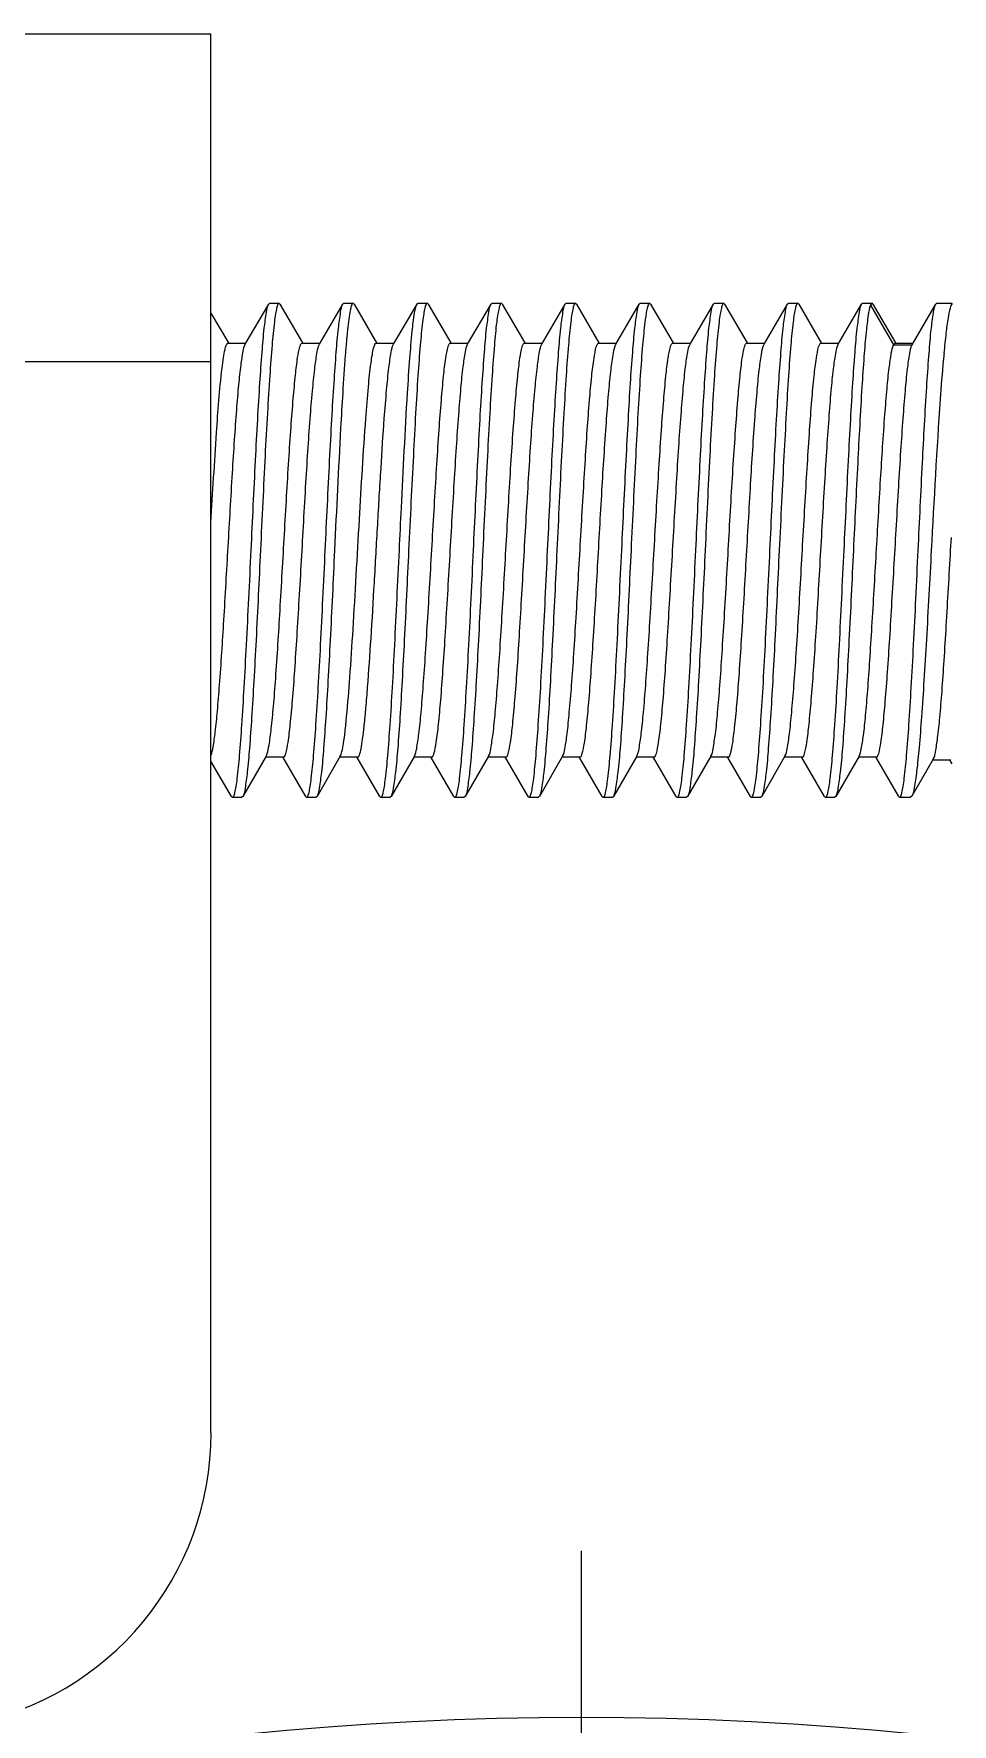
# Model space of a CAD drawing. Extents: x -409572 to -157272, y 600795 to 878326.
# Drawn here: x -398920.6 to -398856.9, y 805541.1 to 805658.3 of the extents above; entities that cross this region are included whole.
import ezdxf

# ---------------------------------------------------------------- set-up
doc = ezdxf.new("R2010")
doc.units = 0
doc.header["$LTSCALE"] = 1000
doc.header["$MEASUREMENT"] = 0
doc.linetypes.add('CENTER', pattern=[2, 1.25, -0.25, 0.25, -0.25])
doc.layers.get('0').update_dxf_attribs({"linetype": 'CONTINUOUS'})

msp = doc.modelspace()

# ---------------------------------------------------------------- linework, layer by layer
at = {"linetype": 'CONTINUOUS'}
for p, q in [((-398922, 805658.31), (-398908.31, 805658.31)), ((-398908.31, 805561.33), (-398908.31, 805658.31)), ((-398905.93, 805636.79), (-398904.31, 805639.57)), ((-398904.31, 805639.57), (-398904.24, 805639.63)), ((-398904.24, 805639.63), (-398903.6, 805639.63)), ((-398903.53, 805639.57), (-398903.6, 805639.63)), ((-398903.53, 805639.57), (-398901.97, 805636.88)), ((-398900.79, 805636.79), (-398899.17, 805639.57)), ((-398899.17, 805639.57), (-398899.1, 805639.63)), ((-398899.1, 805639.63), (-398898.46, 805639.63)), ((-398898.39, 805639.57), (-398896.83, 805636.88)), ((-398895.66, 805636.79), (-398894.03, 805639.57)), ((-398894.03, 805639.57), (-398893.97, 805639.63)), ((-398893.97, 805639.63), (-398893.32, 805639.63)), ((-398893.26, 805639.57), (-398893.32, 805639.63)), ((-398893.26, 805639.57), (-398891.69, 805636.88)), ((-398890.52, 805636.79), (-398888.9, 805639.57)), ((-398888.9, 805639.57), (-398888.83, 805639.63)), ((-398888.83, 805639.63), (-398888.19, 805639.63)), ((-398888.12, 805639.57), (-398888.19, 805639.63)), ((-398888.12, 805639.57), (-398886.56, 805636.88)), ((-398885.38, 805636.79), (-398883.76, 805639.57)), ((-398883.76, 805639.57), (-398883.69, 805639.63)), ((-398883.69, 805639.63), (-398883.05, 805639.63)), ((-398882.98, 805639.57), (-398883.05, 805639.63)), ((-398882.98, 805639.57), (-398881.42, 805636.88)), ((-398880.25, 805636.79), (-398878.63, 805639.57)), ((-398878.63, 805639.57), (-398878.56, 805639.63)), ((-398878.56, 805639.63), (-398877.91, 805639.63)), ((-398877.85, 805639.57), (-398877.91, 805639.63)), ((-398877.85, 805639.57), (-398876.28, 805636.88)), ((-398875.11, 805636.79), (-398873.49, 805639.57)), ((-398873.49, 805639.57), (-398873.42, 805639.63)), ((-398873.42, 805639.63), (-398872.78, 805639.63)), ((-398872.71, 805639.57), (-398872.78, 805639.63)), ((-398872.71, 805639.57), (-398871.15, 805636.88)), ((-398869.97, 805636.79), (-398868.35, 805639.57)), ((-398868.35, 805639.57), (-398868.29, 805639.63)), ((-398868.29, 805639.63), (-398867.64, 805639.63)), ((-398867.57, 805639.57), (-398867.64, 805639.63)), ((-398867.57, 805639.57), (-398866.01, 805636.88)), ((-398864.84, 805636.79), (-398863.22, 805639.57)), ((-398863.22, 805639.57), (-398863.15, 805639.63)), ((-398863.15, 805639.63), (-398862.51, 805639.63)), ((-398862.51, 805639.63), (-398862.61, 805639.49)), ((-398862.61, 805639.49), (-398861.01, 805636.74)), ((-398862.44, 805639.57), (-398860.87, 805636.88)), ((-398859.72, 805636.74), (-398858.12, 805639.49)), ((-398859.7, 805636.79), (-398858.08, 805639.57)), ((-398858.12, 805639.49), (-398858.08, 805639.57)), ((-398858.08, 805639.57), (-398858.01, 805639.63)), ((-398858.01, 805639.63), (-398856.94, 805639.63)), ((-398908.31, 805638.95), (-398907.1, 805636.88)), ((-398907.13, 805636.86), (-398905.89, 805636.86)), ((-398902, 805636.86), (-398900.75, 805636.86)), ((-398896.86, 805636.86), (-398895.62, 805636.86)), ((-398891.72, 805636.86), (-398890.48, 805636.86)), ((-398886.59, 805636.86), (-398885.34, 805636.86)), ((-398881.45, 805636.86), (-398880.21, 805636.86)), ((-398880.29, 805636.68), (-398880.25, 805636.79)), ((-398876.31, 805636.86), (-398875.07, 805636.86)), ((-398871.18, 805636.86), (-398869.93, 805636.86)), ((-398870.01, 805636.71), (-398869.97, 805636.79)), ((-398866.04, 805636.86), (-398864.8, 805636.86)), ((-398861.01, 805636.74), (-398860.9, 805636.86)), ((-398861.01, 805636.74), (-398859.72, 805636.74)), ((-398860.9, 805636.86), (-398859.66, 805636.86)), ((-398859.72, 805636.74), (-398859.7, 805636.79)), ((-398922, 805635.59), (-398908.31, 805635.59)), ((-398857.05, 805622.52), (-398857, 805623.4)), ((-398906.88, 805605.45), (-398908.31, 805607.9)), ((-398904.48, 805608.23), (-398906.1, 805605.45)), ((-398903.28, 805608.16), (-398904.52, 805608.16)), ((-398904.48, 805608.23), (-398904.44, 805608.34)), ((-398901.74, 805605.45), (-398903.31, 805608.14)), ((-398899.35, 805608.23), (-398900.96, 805605.45)), ((-398898.14, 805608.16), (-398899.39, 805608.16)), ((-398896.6, 805605.45), (-398898.17, 805608.14)), ((-398894.21, 805608.23), (-398895.83, 805605.45)), ((-398893.01, 805608.16), (-398894.25, 805608.16)), ((-398891.47, 805605.45), (-398893.04, 805608.14)), ((-398889.07, 805608.23), (-398890.69, 805605.45)), ((-398887.87, 805608.16), (-398889.11, 805608.16)), ((-398886.33, 805605.45), (-398887.9, 805608.14)), ((-398883.94, 805608.23), (-398885.55, 805605.45)), ((-398882.73, 805608.16), (-398883.98, 805608.16)), ((-398881.19, 805605.45), (-398882.76, 805608.14)), ((-398878.8, 805608.23), (-398880.42, 805605.45)), ((-398877.6, 805608.16), (-398878.84, 805608.16)), ((-398876.06, 805605.45), (-398877.63, 805608.14)), ((-398873.66, 805608.23), (-398875.28, 805605.45)), ((-398872.46, 805608.16), (-398873.71, 805608.16)), ((-398870.92, 805605.45), (-398872.49, 805608.14)), ((-398868.53, 805608.23), (-398870.14, 805605.45)), ((-398867.32, 805608.16), (-398868.57, 805608.16)), ((-398865.78, 805605.45), (-398867.35, 805608.14)), ((-398863.39, 805608.23), (-398865.01, 805605.45)), ((-398862.19, 805608.16), (-398863.43, 805608.16)), ((-398860.65, 805605.45), (-398862.22, 805608.14)), ((-398858.25, 805608.02), (-398859.74, 805605.46)), ((-398857.04, 805607.95), (-398858.29, 805607.95)), ((-398856.94, 805607.71), (-398857.07, 805607.93)), ((-398906.88, 805605.45), (-398906.81, 805605.39)), ((-398906.81, 805605.39), (-398906.17, 805605.39)), ((-398906.1, 805605.45), (-398906.17, 805605.39)), ((-398901.74, 805605.45), (-398901.67, 805605.39)), ((-398901.67, 805605.39), (-398901.03, 805605.39)), ((-398900.96, 805605.45), (-398901.03, 805605.39)), ((-398896.6, 805605.45), (-398896.54, 805605.39)), ((-398896.54, 805605.39), (-398895.89, 805605.39)), ((-398895.83, 805605.45), (-398895.89, 805605.39)), ((-398891.47, 805605.45), (-398891.4, 805605.39)), ((-398891.4, 805605.39), (-398890.76, 805605.39)), ((-398890.69, 805605.45), (-398890.76, 805605.39)), ((-398886.33, 805605.45), (-398886.26, 805605.39)), ((-398886.26, 805605.39), (-398885.62, 805605.39)), ((-398885.55, 805605.45), (-398885.62, 805605.39)), ((-398881.19, 805605.45), (-398881.13, 805605.39)), ((-398881.13, 805605.39), (-398880.48, 805605.39)), ((-398876.06, 805605.45), (-398875.99, 805605.39)), ((-398875.99, 805605.39), (-398875.35, 805605.39)), ((-398875.28, 805605.45), (-398875.35, 805605.39)), ((-398870.92, 805605.45), (-398870.85, 805605.39)), ((-398870.85, 805605.39), (-398870.21, 805605.39)), ((-398870.14, 805605.45), (-398870.21, 805605.39)), ((-398865.78, 805605.45), (-398865.72, 805605.39)), ((-398865.72, 805605.39), (-398865.07, 805605.39)), ((-398865.01, 805605.45), (-398865.07, 805605.39)), ((-398860.65, 805605.45), (-398860.58, 805605.39)), ((-398860.58, 805605.39), (-398859.82, 805605.39)), ((-398859.74, 805605.46), (-398859.82, 805605.39))]:
    msp.add_line(p, q, dxfattribs=at)
at = {"color": 0, "linetype": 'CENTER'}
msp.add_line((-398882.62, 805073.65), (-398882.62, 805553.16), dxfattribs=at)
at = {"linetype": 'CONTINUOUS'}
msp.add_circle((-398882.62, 805313.4), 228.23, dxfattribs=at)
for centre, radius, start, end in [((-398765.14, 805627.65), 92.76, 174.723, 175.0353), ((-398928.85, 805561.33), 20.55, 280.562, 0)]:
    msp.add_arc(centre, radius, start, end, dxfattribs=at)
for points, knots in [([(-398905.52, 805622.51), (-398905.43, 805624.59), (-398905.28, 805627.61), (-398905.08, 805631.48), (-398904.93, 805633.98), (-398904.78, 805636.08), (-398904.65, 805637.73), (-398904.49, 805638.83), (-398904.4, 805639.41), (-398904.31, 805639.57)], [0, 0, 0, 0, 0.364034, 0.530328, 0.678356, 0.803044, 0.900143, 0.966415, 1, 1, 1, 1]), ([(-398903.6, 805639.63), (-398903.64, 805639.63), (-398903.71, 805639.49), (-398903.77, 805639.26), (-398903.85, 805638.84), (-398903.96, 805637.99), (-398904.1, 805636.56), (-398904.25, 805634.46), (-398904.41, 805631.9), (-398904.57, 805628.98), (-398904.72, 805625.81), (-398904.83, 805623.62), (-398904.88, 805622.51)], [0, 0, 0, 0, 0.006691, 0.021767, 0.045945, 0.079169, 0.17157, 0.295628, 0.44665, 0.618882, 0.805717, 1, 1, 1, 1]), ([(-398900.39, 805622.51), (-398900.29, 805624.59), (-398900.15, 805627.61), (-398899.94, 805631.48), (-398899.79, 805633.98), (-398899.64, 805636.08), (-398899.51, 805637.73), (-398899.35, 805638.83), (-398899.27, 805639.41), (-398899.17, 805639.57)], [0, 0, 0, 0, 0.364034, 0.530327, 0.678355, 0.803043, 0.900143, 0.966415, 1, 1, 1, 1]), ([(-398898.46, 805639.63), (-398898.51, 805639.63), (-398898.59, 805639.45), (-398898.66, 805639.17), (-398898.75, 805638.64), (-398898.83, 805637.94), (-398898.92, 805637.05), (-398899.04, 805635.52), (-398899.13, 805634.29), (-398899.18, 805633.41)], [0, 0, 0, 0, 0.021805, 0.073036, 0.155592, 0.268964, 0.411896, 0.582786, 1, 1, 1, 1]), ([(-398898.39, 805639.57), (-398898.4, 805639.59), (-398898.42, 805639.62), (-398898.45, 805639.63), (-398898.46, 805639.63)], [0, 0, 0, 0, 0.600474, 1, 1, 1, 1]), ([(-398894.69, 805633.41), (-398894.64, 805634.21), (-398894.54, 805635.64), (-398894.39, 805637.49), (-398894.26, 805638.67), (-398894.13, 805639.3), (-398894.08, 805639.5), (-398894.03, 805639.57)], [0, 0, 0, 0, 0.387696, 0.690539, 0.896873, 0.961452, 1, 1, 1, 1]), ([(-398893.32, 805639.63), (-398893.36, 805639.63), (-398893.44, 805639.49), (-398893.5, 805639.26), (-398893.58, 805638.84), (-398893.69, 805638), (-398893.83, 805636.56), (-398893.98, 805634.46), (-398894.14, 805631.9), (-398894.29, 805628.98), (-398894.45, 805625.81), (-398894.56, 805623.62), (-398894.61, 805622.51)], [0, 0, 0, 0, 0.006669, 0.02172, 0.045878, 0.079088, 0.171477, 0.295537, 0.446568, 0.61882, 0.805683, 1, 1, 1, 1]), ([(-398890.12, 805622.51), (-398890.02, 805624.59), (-398889.87, 805627.61), (-398889.67, 805631.47), (-398889.52, 805633.98), (-398889.37, 805636.08), (-398889.24, 805637.73), (-398889.08, 805638.83), (-398888.99, 805639.41), (-398888.9, 805639.57)], [0, 0, 0, 0, 0.364023, 0.530311, 0.678335, 0.803027, 0.900135, 0.966413, 1, 1, 1, 1]), ([(-398888.19, 805639.63), (-398888.23, 805639.63), (-398888.3, 805639.49), (-398888.36, 805639.26), (-398888.44, 805638.84), (-398888.56, 805638), (-398888.69, 805636.56), (-398888.84, 805634.46), (-398889, 805631.9), (-398889.16, 805628.98), (-398889.31, 805625.81), (-398889.42, 805623.62), (-398889.47, 805622.51)], [0, 0, 0, 0, 0.00667, 0.021722, 0.045882, 0.079092, 0.171482, 0.295542, 0.446572, 0.618823, 0.805684, 1, 1, 1, 1]), ([(-398884.98, 805622.51), (-398884.88, 805624.59), (-398884.74, 805627.61), (-398884.53, 805631.47), (-398884.38, 805633.98), (-398884.23, 805636.08), (-398884.1, 805637.73), (-398883.94, 805638.83), (-398883.86, 805639.41), (-398883.76, 805639.57)], [0, 0, 0, 0, 0.364024, 0.530311, 0.678335, 0.803027, 0.900135, 0.966414, 1, 1, 1, 1]), ([(-398883.05, 805639.63), (-398883.09, 805639.63), (-398883.17, 805639.49), (-398883.22, 805639.26), (-398883.31, 805638.84), (-398883.42, 805638), (-398883.56, 805636.56), (-398883.71, 805634.46), (-398883.86, 805631.9), (-398884.02, 805628.98), (-398884.18, 805625.81), (-398884.28, 805623.62), (-398884.34, 805622.51)], [0, 0, 0, 0, 0.006671, 0.021724, 0.045885, 0.079096, 0.171487, 0.295547, 0.446577, 0.618826, 0.805686, 1, 1, 1, 1]), ([(-398879.84, 805622.51), (-398879.74, 805624.59), (-398879.6, 805627.61), (-398879.39, 805631.47), (-398879.25, 805633.98), (-398879.1, 805636.08), (-398878.96, 805637.73), (-398878.81, 805638.83), (-398878.72, 805639.41), (-398878.63, 805639.57)], [0, 0, 0, 0, 0.364024, 0.530311, 0.678335, 0.803027, 0.900135, 0.966414, 1, 1, 1, 1]), ([(-398877.91, 805639.63), (-398877.95, 805639.63), (-398878.03, 805639.49), (-398878.09, 805639.26), (-398878.17, 805638.84), (-398878.28, 805638), (-398878.42, 805636.56), (-398878.57, 805634.46), (-398878.73, 805631.9), (-398878.88, 805628.98), (-398879.04, 805625.81), (-398879.15, 805623.62), (-398879.2, 805622.51)], [0, 0, 0, 0, 0.006677, 0.021737, 0.045904, 0.079119, 0.171516, 0.295578, 0.446605, 0.618846, 0.805696, 1, 1, 1, 1]), ([(-398874.71, 805622.51), (-398874.61, 805624.59), (-398874.46, 805627.61), (-398874.26, 805631.47), (-398874.11, 805633.98), (-398873.96, 805636.08), (-398873.83, 805637.73), (-398873.67, 805638.83), (-398873.59, 805639.41), (-398873.49, 805639.57)], [0, 0, 0, 0, 0.364025, 0.530311, 0.678336, 0.803029, 0.900136, 0.966414, 1, 1, 1, 1]), ([(-398872.78, 805639.63), (-398872.82, 805639.63), (-398872.89, 805639.49), (-398872.95, 805639.26), (-398873.03, 805638.84), (-398873.15, 805638), (-398873.28, 805636.56), (-398873.44, 805634.46), (-398873.59, 805631.9), (-398873.75, 805628.98), (-398873.91, 805625.81), (-398874.01, 805623.62), (-398874.06, 805622.51)], [0, 0, 0, 0, 0.006678, 0.021739, 0.045907, 0.079123, 0.171521, 0.295583, 0.44661, 0.618849, 0.805697, 1, 1, 1, 1]), ([(-398869.57, 805622.51), (-398869.47, 805624.59), (-398869.33, 805627.61), (-398869.12, 805631.47), (-398868.97, 805633.98), (-398868.82, 805636.08), (-398868.69, 805637.73), (-398868.53, 805638.83), (-398868.45, 805639.41), (-398868.35, 805639.57)], [0, 0, 0, 0, 0.364025, 0.530311, 0.678336, 0.803029, 0.900137, 0.966414, 1, 1, 1, 1]), ([(-398867.64, 805639.63), (-398867.68, 805639.63), (-398867.76, 805639.49), (-398867.82, 805639.26), (-398867.9, 805638.84), (-398868.01, 805638), (-398868.15, 805636.56), (-398868.3, 805634.46), (-398868.45, 805631.9), (-398868.61, 805628.98), (-398868.77, 805625.81), (-398868.87, 805623.62), (-398868.93, 805622.51)], [0, 0, 0, 0, 0.006679, 0.021742, 0.04591, 0.079127, 0.171526, 0.295588, 0.446614, 0.618853, 0.805699, 1, 1, 1, 1]), ([(-398864.43, 805622.51), (-398864.33, 805624.59), (-398864.19, 805627.61), (-398863.98, 805631.47), (-398863.84, 805633.98), (-398863.69, 805636.08), (-398863.55, 805637.73), (-398863.4, 805638.83), (-398863.31, 805639.41), (-398863.22, 805639.57)], [0, 0, 0, 0, 0.364025, 0.530311, 0.678336, 0.803029, 0.900137, 0.966414, 1, 1, 1, 1]), ([(-398862.61, 805639.49), (-398862.69, 805639.28), (-398862.79, 805638.66), (-398862.93, 805637.48), (-398863.07, 805635.8), (-398863.27, 805632.78), (-398863.51, 805628.3), (-398863.69, 805624.53), (-398863.79, 805622.51)], [0, 0, 0, 0, 0.03994, 0.110597, 0.209953, 0.334863, 0.644572, 1, 1, 1, 1]), ([(-398862.44, 805639.57), (-398862.45, 805639.59), (-398862.46, 805639.62), (-398862.49, 805639.63), (-398862.51, 805639.63)], [0, 0, 0, 0, 0.600908, 1, 1, 1, 1]), ([(-398859.3, 805622.51), (-398859.2, 805624.53), (-398859.02, 805628.3), (-398858.78, 805632.78), (-398858.57, 805635.8), (-398858.44, 805637.48), (-398858.29, 805638.66), (-398858.2, 805639.28), (-398858.12, 805639.49)], [0, 0, 0, 0, 0.355428, 0.665137, 0.790047, 0.889403, 0.96006, 1, 1, 1, 1]), ([(-398856.94, 805639.61), (-398857.03, 805639.54), (-398857.12, 805639.17), (-398857.26, 805638.51), (-398857.39, 805637.45), (-398857.47, 805636.65), (-398857.51, 805636.18)], [0, 0, 0, 0, 0.09877, 0.299863, 0.602238, 1, 1, 1, 1]), ([(-398908.31, 805608.29), (-398908.23, 805608.48), (-398908.13, 805609.02), (-398907.98, 805610.04), (-398907.85, 805611.48), (-398907.64, 805614.06), (-398907.4, 805617.87), (-398907.12, 805622.76), (-398906.88, 805626.94), (-398906.68, 805630.09), (-398906.54, 805632.14), (-398906.39, 805633.86), (-398906.25, 805635.22), (-398906.11, 805636.15), (-398906.01, 805636.64), (-398905.93, 805636.79)], [0, 0, 0, 0, 0.02104, 0.057496, 0.108353, 0.171995, 0.329001, 0.508126, 0.686035, 0.767202, 0.83956, 0.900746, 0.948777, 0.982144, 1, 1, 1, 1]), ([(-398907.54, 805635.12), (-398907.51, 805635.38), (-398907.45, 805635.8), (-398907.35, 805636.36), (-398907.28, 805636.67), (-398907.18, 805636.86), (-398907.13, 805636.86)], [0, 0, 0, 0, 0.419149, 0.725719, 0.916884, 1, 1, 1, 1]), ([(-398904.44, 805608.34), (-398904.36, 805608.55), (-398904.25, 805609.15), (-398904.11, 805610.27), (-398903.96, 805611.81), (-398903.75, 805614.55), (-398903.51, 805618.53), (-398903.27, 805622.74), (-398903.07, 805626.22), (-398902.92, 805628.7), (-398902.77, 805630.96), (-398902.62, 805632.92), (-398902.47, 805634.53), (-398902.34, 805635.71), (-398902.2, 805636.44), (-398902.1, 805636.76), (-398902.03, 805636.86), (-398902, 805636.86)], [0, 0, 0, 0, 0.023633, 0.063368, 0.11799, 0.185658, 0.350471, 0.535259, 0.627237, 0.714679, 0.794564, 0.864136, 0.921007, 0.963252, 0.989537, 0.996564, 1, 1, 1, 1]), ([(-398903.28, 805608.16), (-398903.25, 805608.16), (-398903.17, 805608.26), (-398903.07, 805608.59), (-398902.93, 805609.35), (-398902.79, 805610.58), (-398902.64, 805612.24), (-398902.49, 805614.28), (-398902.34, 805616.61), (-398902.19, 805619.15), (-398901.98, 805622.7), (-398901.79, 805626.22), (-398901.58, 805629.57), (-398901.43, 805631.77), (-398901.27, 805633.63), (-398901.13, 805635.1), (-398900.98, 805636.1), (-398900.88, 805636.63), (-398900.79, 805636.79)], [0, 0, 0, 0, 0.003516, 0.010771, 0.037949, 0.081609, 0.140308, 0.211978, 0.294061, 0.383613, 0.477416, 0.664254, 0.750572, 0.827952, 0.893624, 0.945254, 0.981055, 1, 1, 1, 1]), ([(-398897.58, 805631.65), (-398897.53, 805632.38), (-398897.42, 805633.66), (-398897.27, 805635.14), (-398897.14, 805636.03), (-398897.05, 805636.47), (-398896.99, 805636.72), (-398896.9, 805636.86), (-398896.86, 805636.86)], [0, 0, 0, 0, 0.415728, 0.728657, 0.841879, 0.924583, 0.976407, 1, 1, 1, 1]), ([(-398896.3, 805631.65), (-398896.25, 805632.31), (-398896.15, 805633.48), (-398896.01, 805635.02), (-398895.85, 805636.07), (-398895.75, 805636.63), (-398895.66, 805636.79)], [0, 0, 0, 0, 0.381837, 0.682377, 0.890569, 1, 1, 1, 1]), ([(-398894.21, 805608.23), (-398894.12, 805608.39), (-398894.02, 805608.92), (-398893.87, 805609.92), (-398893.73, 805611.39), (-398893.58, 805613.25), (-398893.43, 805615.45), (-398893.22, 805618.81), (-398893.02, 805622.32), (-398892.81, 805625.87), (-398892.66, 805628.41), (-398892.51, 805630.75), (-398892.36, 805632.78), (-398892.21, 805634.45), (-398892.07, 805635.67), (-398891.93, 805636.43), (-398891.83, 805636.76), (-398891.76, 805636.86), (-398891.72, 805636.86)], [0, 0, 0, 0, 0.018976, 0.054803, 0.106453, 0.172139, 0.249526, 0.335844, 0.522668, 0.616459, 0.705997, 0.788065, 0.859722, 0.918409, 0.962059, 0.989231, 0.996484, 1, 1, 1, 1]), ([(-398893.01, 805608.16), (-398892.97, 805608.16), (-398892.9, 805608.26), (-398892.8, 805608.59), (-398892.66, 805609.35), (-398892.52, 805610.58), (-398892.37, 805612.24), (-398892.22, 805614.28), (-398892.07, 805616.61), (-398891.92, 805619.15), (-398891.71, 805622.7), (-398891.51, 805626.22), (-398891.3, 805629.57), (-398891.15, 805631.77), (-398891, 805633.63), (-398890.86, 805635.1), (-398890.71, 805636.1), (-398890.61, 805636.63), (-398890.52, 805636.79)], [0, 0, 0, 0, 0.003517, 0.010771, 0.037949, 0.081609, 0.140308, 0.211978, 0.294062, 0.383613, 0.477416, 0.664254, 0.750571, 0.827951, 0.893624, 0.945254, 0.981055, 1, 1, 1, 1]), ([(-398889.07, 805608.23), (-398888.98, 805608.39), (-398888.89, 805608.92), (-398888.73, 805609.92), (-398888.59, 805611.39), (-398888.44, 805613.25), (-398888.29, 805615.45), (-398888.08, 805618.81), (-398887.88, 805622.32), (-398887.68, 805625.87), (-398887.53, 805628.41), (-398887.37, 805630.75), (-398887.22, 805632.78), (-398887.07, 805634.45), (-398886.93, 805635.67), (-398886.8, 805636.43), (-398886.7, 805636.76), (-398886.62, 805636.86), (-398886.59, 805636.86)], [0, 0, 0, 0, 0.018976, 0.054803, 0.106454, 0.17214, 0.249527, 0.335846, 0.52267, 0.61646, 0.705997, 0.788065, 0.859721, 0.918408, 0.962058, 0.98923, 0.996486, 1, 1, 1, 1]), ([(-398887.87, 805608.16), (-398887.84, 805608.16), (-398887.76, 805608.26), (-398887.66, 805608.59), (-398887.52, 805609.35), (-398887.38, 805610.58), (-398887.23, 805612.24), (-398887.08, 805614.28), (-398886.93, 805616.61), (-398886.78, 805619.15), (-398886.58, 805622.7), (-398886.38, 805626.22), (-398886.17, 805629.57), (-398886.02, 805631.77), (-398885.86, 805633.63), (-398885.72, 805635.1), (-398885.57, 805636.1), (-398885.47, 805636.63), (-398885.38, 805636.79)], [0, 0, 0, 0, 0.003515, 0.010772, 0.03795, 0.08161, 0.140308, 0.211978, 0.294061, 0.383612, 0.477415, 0.664253, 0.750571, 0.827951, 0.893624, 0.945254, 0.981055, 1, 1, 1, 1]), ([(-398883.94, 805608.23), (-398883.85, 805608.39), (-398883.75, 805608.92), (-398883.6, 805609.92), (-398883.46, 805611.39), (-398883.3, 805613.25), (-398883.15, 805615.45), (-398882.94, 805618.81), (-398882.75, 805622.32), (-398882.54, 805625.87), (-398882.39, 805628.41), (-398882.24, 805630.75), (-398882.09, 805632.78), (-398881.94, 805634.45), (-398881.8, 805635.67), (-398881.66, 805636.43), (-398881.56, 805636.76), (-398881.48, 805636.86), (-398881.45, 805636.86)], [0, 0, 0, 0, 0.018976, 0.054803, 0.106453, 0.172139, 0.249526, 0.335844, 0.522668, 0.616459, 0.705997, 0.788066, 0.859722, 0.918409, 0.962059, 0.989231, 0.996484, 1, 1, 1, 1]), ([(-398882.73, 805608.16), (-398882.7, 805608.16), (-398882.63, 805608.26), (-398882.53, 805608.58), (-398882.39, 805609.3), (-398882.26, 805610.48), (-398882.11, 805612.09), (-398881.96, 805614.06), (-398881.81, 805616.32), (-398881.66, 805618.79), (-398881.46, 805622.26), (-398881.23, 805626.48), (-398880.98, 805630.46), (-398880.77, 805633.2), (-398880.62, 805634.74), (-398880.48, 805635.86), (-398880.37, 805636.47), (-398880.29, 805636.68)], [0, 0, 0, 0, 0.003434, 0.010455, 0.036717, 0.078926, 0.135751, 0.205269, 0.285098, 0.372487, 0.464418, 0.649153, 0.813994, 0.881712, 0.93641, 0.976246, 1, 1, 1, 1]), ([(-398878.8, 805608.23), (-398878.71, 805608.39), (-398878.61, 805608.92), (-398878.46, 805609.92), (-398878.32, 805611.39), (-398878.17, 805613.25), (-398878.02, 805615.45), (-398877.81, 805618.81), (-398877.61, 805622.32), (-398877.41, 805625.87), (-398877.25, 805628.41), (-398877.1, 805630.75), (-398876.95, 805632.78), (-398876.8, 805634.45), (-398876.66, 805635.67), (-398876.52, 805636.43), (-398876.42, 805636.76), (-398876.35, 805636.86), (-398876.31, 805636.86)], [0, 0, 0, 0, 0.018976, 0.054804, 0.106454, 0.17214, 0.249527, 0.335846, 0.52267, 0.61646, 0.705997, 0.788065, 0.859721, 0.918408, 0.962058, 0.98923, 0.996485, 1, 1, 1, 1]), ([(-398877.6, 805608.16), (-398877.56, 805608.16), (-398877.49, 805608.26), (-398877.39, 805608.59), (-398877.25, 805609.35), (-398877.11, 805610.58), (-398876.96, 805612.24), (-398876.81, 805614.28), (-398876.66, 805616.61), (-398876.51, 805619.15), (-398876.3, 805622.7), (-398876.1, 805626.22), (-398875.9, 805629.57), (-398875.74, 805631.77), (-398875.59, 805633.63), (-398875.45, 805635.1), (-398875.3, 805636.1), (-398875.2, 805636.63), (-398875.11, 805636.79)], [0, 0, 0, 0, 0.003514, 0.010772, 0.03795, 0.08161, 0.140308, 0.211979, 0.294061, 0.383613, 0.477416, 0.664254, 0.750572, 0.827952, 0.893624, 0.945254, 0.981055, 1, 1, 1, 1]), ([(-398873.66, 805608.23), (-398873.57, 805608.39), (-398873.48, 805608.92), (-398873.32, 805609.92), (-398873.18, 805611.39), (-398873.03, 805613.25), (-398872.88, 805615.45), (-398872.67, 805618.81), (-398872.47, 805622.32), (-398872.27, 805625.87), (-398872.12, 805628.41), (-398871.96, 805630.75), (-398871.81, 805632.78), (-398871.66, 805634.45), (-398871.52, 805635.67), (-398871.39, 805636.43), (-398871.29, 805636.76), (-398871.21, 805636.86), (-398871.18, 805636.86)], [0, 0, 0, 0, 0.018976, 0.054803, 0.106453, 0.172138, 0.249526, 0.335844, 0.522669, 0.61646, 0.705997, 0.788066, 0.859722, 0.918409, 0.962059, 0.989231, 0.996485, 1, 1, 1, 1]), ([(-398872.46, 805608.16), (-398872.43, 805608.16), (-398872.35, 805608.26), (-398872.25, 805608.58), (-398872.12, 805609.32), (-398871.98, 805610.51), (-398871.83, 805612.13), (-398871.68, 805614.11), (-398871.53, 805616.39), (-398871.38, 805618.88), (-398871.18, 805622.38), (-398870.94, 805626.6), (-398870.7, 805630.59), (-398870.48, 805633.31), (-398870.34, 805634.84), (-398870.19, 805635.93), (-398870.09, 805636.51), (-398870.01, 805636.71)], [0, 0, 0, 0, 0.003455, 0.010535, 0.037032, 0.079611, 0.136914, 0.206982, 0.287388, 0.37533, 0.467742, 0.653021, 0.817577, 0.884775, 0.938688, 0.977489, 1, 1, 1, 1]), ([(-398868.53, 805608.23), (-398868.44, 805608.39), (-398868.34, 805608.92), (-398868.19, 805609.92), (-398868.05, 805611.39), (-398867.89, 805613.25), (-398867.74, 805615.45), (-398867.53, 805618.81), (-398867.34, 805622.32), (-398867.13, 805625.87), (-398866.98, 805628.41), (-398866.83, 805630.75), (-398866.68, 805632.78), (-398866.53, 805634.45), (-398866.39, 805635.67), (-398866.25, 805636.43), (-398866.15, 805636.76), (-398866.07, 805636.86), (-398866.04, 805636.86)], [0, 0, 0, 0, 0.018976, 0.054804, 0.106454, 0.17214, 0.249527, 0.335846, 0.522669, 0.61646, 0.705997, 0.788065, 0.859721, 0.918408, 0.962058, 0.98923, 0.996484, 1, 1, 1, 1]), ([(-398867.32, 805608.16), (-398867.29, 805608.16), (-398867.22, 805608.26), (-398867.11, 805608.59), (-398866.98, 805609.35), (-398866.84, 805610.58), (-398866.69, 805612.24), (-398866.54, 805614.28), (-398866.38, 805616.61), (-398866.23, 805619.15), (-398866.03, 805622.7), (-398865.83, 805626.22), (-398865.62, 805629.57), (-398865.47, 805631.77), (-398865.32, 805633.63), (-398865.18, 805635.1), (-398865.02, 805636.1), (-398864.93, 805636.63), (-398864.84, 805636.79)], [0, 0, 0, 0, 0.003514, 0.010772, 0.03795, 0.081609, 0.140308, 0.211978, 0.294061, 0.383612, 0.477416, 0.664254, 0.750572, 0.827952, 0.893624, 0.945254, 0.981055, 1, 1, 1, 1]), ([(-398863.39, 805608.23), (-398863.31, 805608.38), (-398863.21, 805608.88), (-398863.06, 805609.81), (-398862.93, 805611.17), (-398862.78, 805612.91), (-398862.64, 805614.96), (-398862.44, 805618.13), (-398862.2, 805622.32), (-398861.92, 805627.22), (-398861.68, 805631.03), (-398861.47, 805633.6), (-398861.33, 805635.03), (-398861.19, 805636.03), (-398861.09, 805636.57), (-398861.01, 805636.74)], [0, 0, 0, 0, 0.017949, 0.051483, 0.099746, 0.16121, 0.233875, 0.31535, 0.493787, 0.673153, 0.829955, 0.893299, 0.943723, 0.979621, 1, 1, 1, 1]), ([(-398862.19, 805608.16), (-398862.15, 805608.16), (-398862.08, 805608.26), (-398861.98, 805608.58), (-398861.84, 805609.33), (-398861.71, 805610.53), (-398861.56, 805612.17), (-398861.41, 805614.17), (-398861.26, 805616.47), (-398861.11, 805618.98), (-398860.9, 805622.49), (-398860.71, 805625.98), (-398860.5, 805629.33), (-398860.35, 805631.54), (-398860.2, 805633.43), (-398860.06, 805634.93), (-398859.91, 805635.99), (-398859.81, 805636.56), (-398859.72, 805636.74)], [0, 0, 0, 0, 0.003476, 0.010618, 0.037351, 0.080307, 0.138095, 0.208722, 0.289712, 0.378215, 0.471113, 0.656939, 0.743312, 0.821202, 0.88787, 0.940988, 0.978742, 1, 1, 1, 1]), ([(-398908.31, 805624.44), (-398908.19, 805626.52), (-398907.97, 805630.08), (-398907.72, 805633.64), (-398907.54, 805635.12)], [0, 0, 0, 0, 0.5822, 1, 1, 1, 1]), ([(-398857.56, 805635.68), (-398857.64, 805634.78), (-398857.97, 805630.4), (-398858.2, 805626), (-398858.39, 805622.51)], [0, 0, 0, 0, 0.204958, 1, 1, 1, 1]), ([(-398899.18, 805633.41), (-398899.23, 805632.6), (-398899.44, 805628.97), (-398899.61, 805625.34), (-398899.75, 805622.51)], [0, 0, 0, 0, 0.222854, 1, 1, 1, 1]), ([(-398895.25, 805622.51), (-398895.21, 805623.49), (-398895.03, 805627.13), (-398894.85, 805630.76), (-398894.69, 805633.41)], [0, 0, 0, 0, 0.269629, 1, 1, 1, 1]), ([(-398899.35, 805608.23), (-398899.29, 805608.33), (-398899.21, 805608.63), (-398899.11, 805609.2), (-398899, 805610.02), (-398898.85, 805611.54), (-398898.66, 805613.91), (-398898.45, 805617.17), (-398898.24, 805620.82), (-398897.96, 805625.69), (-398897.75, 805629.32), (-398897.58, 805631.65)], [0, 0, 0, 0, 0.014411, 0.03932, 0.074484, 0.119335, 0.234772, 0.377376, 0.53685, 0.701654, 1, 1, 1, 1]), ([(-398898.14, 805608.16), (-398898.08, 805608.16), (-398897.98, 805608.42), (-398897.89, 805608.8), (-398897.78, 805609.53), (-398897.67, 805610.47), (-398897.56, 805611.67), (-398897.4, 805613.67), (-398897.2, 805616.56), (-398896.98, 805620.32), (-398896.76, 805624.25), (-398896.54, 805628.05), (-398896.38, 805630.5), (-398896.3, 805631.65)], [0, 0, 0, 0, 0.00779, 0.0265, 0.0566, 0.097641, 0.148856, 0.209253, 0.352681, 0.516622, 0.688119, 0.853597, 1, 1, 1, 1]), ([(-398906.81, 805605.39), (-398906.77, 805605.39), (-398906.7, 805605.53), (-398906.64, 805605.76), (-398906.55, 805606.18), (-398906.44, 805607.02), (-398906.3, 805608.46), (-398906.15, 805610.56), (-398906, 805613.12), (-398905.84, 805616.04), (-398905.68, 805619.21), (-398905.58, 805621.4), (-398905.52, 805622.51)], [0, 0, 0, 0, 0.006678, 0.02174, 0.045907, 0.079122, 0.171514, 0.295572, 0.446605, 0.618852, 0.805699, 1, 1, 1, 1]), ([(-398904.88, 805622.51), (-398904.98, 805620.43), (-398905.12, 805617.41), (-398905.33, 805613.55), (-398905.48, 805611.04), (-398905.63, 805608.94), (-398905.76, 805607.3), (-398905.92, 805606.2), (-398906, 805605.61), (-398906.1, 805605.45)], [0, 0, 0, 0, 0.363957, 0.530228, 0.678248, 0.802941, 0.900059, 0.966367, 1, 1, 1, 1]), ([(-398901.67, 805605.39), (-398901.63, 805605.39), (-398901.56, 805605.53), (-398901.5, 805605.76), (-398901.42, 805606.18), (-398901.31, 805607.02), (-398901.17, 805608.46), (-398901.02, 805610.56), (-398900.86, 805613.12), (-398900.7, 805616.04), (-398900.55, 805619.21), (-398900.44, 805621.4), (-398900.39, 805622.51)], [0, 0, 0, 0, 0.006679, 0.021741, 0.045909, 0.079125, 0.171517, 0.295575, 0.446608, 0.618855, 0.8057, 1, 1, 1, 1]), ([(-398899.75, 805622.51), (-398899.84, 805620.43), (-398899.99, 805617.41), (-398900.19, 805613.55), (-398900.34, 805611.04), (-398900.49, 805608.94), (-398900.62, 805607.3), (-398900.78, 805606.2), (-398900.87, 805605.61), (-398900.96, 805605.45)], [0, 0, 0, 0, 0.363957, 0.530228, 0.678248, 0.802941, 0.900059, 0.966367, 1, 1, 1, 1]), ([(-398896.54, 805605.39), (-398896.5, 805605.39), (-398896.42, 805605.53), (-398896.36, 805605.76), (-398896.28, 805606.18), (-398896.17, 805607.02), (-398896.03, 805608.46), (-398895.88, 805610.56), (-398895.72, 805613.12), (-398895.57, 805616.04), (-398895.41, 805619.21), (-398895.31, 805621.4), (-398895.25, 805622.51)], [0, 0, 0, 0, 0.006679, 0.021742, 0.045911, 0.079127, 0.17152, 0.295578, 0.446611, 0.618857, 0.805701, 1, 1, 1, 1]), ([(-398894.61, 805622.51), (-398894.71, 805620.43), (-398894.85, 805617.41), (-398895.06, 805613.55), (-398895.2, 805611.04), (-398895.35, 805608.94), (-398895.49, 805607.3), (-398895.65, 805606.2), (-398895.73, 805605.61), (-398895.83, 805605.45)], [0, 0, 0, 0, 0.363957, 0.530226, 0.678247, 0.802941, 0.90006, 0.966367, 1, 1, 1, 1]), ([(-398891.4, 805605.39), (-398891.36, 805605.39), (-398891.29, 805605.53), (-398891.23, 805605.76), (-398891.14, 805606.18), (-398891.03, 805607.02), (-398890.9, 805608.46), (-398890.74, 805610.56), (-398890.59, 805613.12), (-398890.43, 805616.04), (-398890.27, 805619.21), (-398890.17, 805621.4), (-398890.12, 805622.51)], [0, 0, 0, 0, 0.006683, 0.02175, 0.045922, 0.079141, 0.171538, 0.295598, 0.446629, 0.61887, 0.805706, 1, 1, 1, 1]), ([(-398889.47, 805622.51), (-398889.57, 805620.43), (-398889.71, 805617.41), (-398889.92, 805613.55), (-398890.07, 805611.04), (-398890.22, 805608.94), (-398890.35, 805607.3), (-398890.51, 805606.2), (-398890.59, 805605.61), (-398890.69, 805605.45)], [0, 0, 0, 0, 0.363957, 0.530226, 0.678247, 0.802941, 0.90006, 0.966367, 1, 1, 1, 1]), ([(-398886.26, 805605.39), (-398886.22, 805605.39), (-398886.15, 805605.53), (-398886.09, 805605.76), (-398886.01, 805606.18), (-398885.9, 805607.02), (-398885.76, 805608.46), (-398885.61, 805610.56), (-398885.45, 805613.12), (-398885.29, 805616.04), (-398885.14, 805619.21), (-398885.03, 805621.4), (-398884.98, 805622.51)], [0, 0, 0, 0, 0.006684, 0.021752, 0.045924, 0.079143, 0.171541, 0.295601, 0.446632, 0.618872, 0.805707, 1, 1, 1, 1]), ([(-398884.34, 805622.51), (-398884.43, 805620.43), (-398884.58, 805617.41), (-398884.78, 805613.55), (-398884.93, 805611.04), (-398885.08, 805608.94), (-398885.21, 805607.3), (-398885.37, 805606.2), (-398885.46, 805605.61), (-398885.55, 805605.45)], [0, 0, 0, 0, 0.363957, 0.530226, 0.678246, 0.80294, 0.90006, 0.966367, 1, 1, 1, 1]), ([(-398881.13, 805605.39), (-398881.09, 805605.39), (-398881.01, 805605.53), (-398880.95, 805605.76), (-398880.87, 805606.18), (-398880.76, 805607.02), (-398880.62, 805608.46), (-398880.47, 805610.56), (-398880.31, 805613.12), (-398880.16, 805616.04), (-398880, 805619.21), (-398879.9, 805621.4), (-398879.84, 805622.51)], [0, 0, 0, 0, 0.006684, 0.021753, 0.045926, 0.079145, 0.171544, 0.295605, 0.446635, 0.618874, 0.805708, 1, 1, 1, 1]), ([(-398879.2, 805622.51), (-398879.3, 805620.43), (-398879.44, 805617.41), (-398879.65, 805613.55), (-398879.79, 805611.04), (-398879.94, 805608.94), (-398880.08, 805607.3), (-398880.24, 805606.2), (-398880.32, 805605.61), (-398880.42, 805605.45)], [0, 0, 0, 0, 0.363958, 0.530225, 0.678246, 0.80294, 0.900061, 0.966367, 1, 1, 1, 1]), ([(-398875.99, 805605.39), (-398875.95, 805605.39), (-398875.88, 805605.53), (-398875.82, 805605.76), (-398875.74, 805606.18), (-398875.62, 805607.02), (-398875.49, 805608.46), (-398875.33, 805610.56), (-398875.18, 805613.12), (-398875.02, 805616.04), (-398874.86, 805619.21), (-398874.76, 805621.4), (-398874.71, 805622.51)], [0, 0, 0, 0, 0.006686, 0.021754, 0.04593, 0.079149, 0.171549, 0.295611, 0.446641, 0.618877, 0.805711, 1, 1, 1, 1]), ([(-398874.06, 805622.51), (-398874.16, 805620.43), (-398874.31, 805617.41), (-398874.51, 805613.55), (-398874.66, 805611.04), (-398874.81, 805608.94), (-398874.94, 805607.3), (-398875.1, 805606.2), (-398875.18, 805605.61), (-398875.28, 805605.45)], [0, 0, 0, 0, 0.363958, 0.530225, 0.678245, 0.80294, 0.900061, 0.966367, 1, 1, 1, 1]), ([(-398870.85, 805605.39), (-398870.81, 805605.39), (-398870.74, 805605.53), (-398870.68, 805605.76), (-398870.6, 805606.18), (-398870.49, 805607.02), (-398870.35, 805608.46), (-398870.2, 805610.56), (-398870.04, 805613.12), (-398869.88, 805616.04), (-398869.73, 805619.21), (-398869.62, 805621.4), (-398869.57, 805622.51)], [0, 0, 0, 0, 0.006688, 0.021762, 0.045939, 0.079161, 0.171565, 0.295627, 0.446655, 0.618887, 0.805715, 1, 1, 1, 1]), ([(-398868.93, 805622.51), (-398869.03, 805620.43), (-398869.17, 805617.41), (-398869.37, 805613.55), (-398869.52, 805611.04), (-398869.67, 805608.94), (-398869.8, 805607.3), (-398869.96, 805606.2), (-398870.05, 805605.61), (-398870.14, 805605.45)], [0, 0, 0, 0, 0.363958, 0.530225, 0.678245, 0.80294, 0.900061, 0.966367, 1, 1, 1, 1]), ([(-398865.72, 805605.39), (-398865.68, 805605.39), (-398865.6, 805605.53), (-398865.54, 805605.76), (-398865.46, 805606.18), (-398865.35, 805607.02), (-398865.21, 805608.46), (-398865.06, 805610.56), (-398864.9, 805613.12), (-398864.75, 805616.04), (-398864.59, 805619.21), (-398864.49, 805621.4), (-398864.43, 805622.51)], [0, 0, 0, 0, 0.006689, 0.021763, 0.04594, 0.079164, 0.171568, 0.295631, 0.446658, 0.618889, 0.805716, 1, 1, 1, 1]), ([(-398863.79, 805622.51), (-398863.89, 805620.43), (-398864.03, 805617.41), (-398864.24, 805613.55), (-398864.38, 805611.04), (-398864.53, 805608.94), (-398864.67, 805607.3), (-398864.83, 805606.2), (-398864.91, 805605.61), (-398865.01, 805605.45)], [0, 0, 0, 0, 0.363958, 0.530225, 0.678245, 0.80294, 0.900061, 0.966367, 1, 1, 1, 1]), ([(-398860.58, 805605.39), (-398860.54, 805605.39), (-398860.47, 805605.53), (-398860.41, 805605.76), (-398860.33, 805606.18), (-398860.21, 805607.02), (-398860.08, 805608.46), (-398859.92, 805610.56), (-398859.77, 805613.12), (-398859.61, 805616.04), (-398859.45, 805619.21), (-398859.35, 805621.4), (-398859.3, 805622.51)], [0, 0, 0, 0, 0.00669, 0.021764, 0.045942, 0.079166, 0.171571, 0.295634, 0.446661, 0.618891, 0.805717, 1, 1, 1, 1]), ([(-398858.39, 805622.51), (-398858.5, 805620.45), (-398858.66, 805617.44), (-398858.89, 805613.59), (-398859.05, 805611.09), (-398859.22, 805608.99), (-398859.37, 805607.34), (-398859.54, 805606.22), (-398859.64, 805605.63), (-398859.74, 805605.46)], [0, 0, 0, 0, 0.362263, 0.527925, 0.675614, 0.80033, 0.897877, 0.965043, 1, 1, 1, 1]), ([(-398858.25, 805608.02), (-398858.16, 805608.17), (-398858.07, 805608.68), (-398857.92, 805609.64), (-398857.78, 805611.05), (-398857.63, 805612.84), (-398857.49, 805614.95), (-398857.29, 805618.22), (-398857.15, 805620.77), (-398857.05, 805622.52)], [0, 0, 0, 0, 0.036124, 0.104043, 0.201926, 0.326585, 0.473883, 0.638923, 1, 1, 1, 1]), ([(-398880.42, 805605.45), (-398880.42, 805605.43), (-398880.44, 805605.4), (-398880.47, 805605.39), (-398880.48, 805605.39)], [0, 0, 0, 0, 0.60039, 1, 1, 1, 1])]:
    msp.add_open_spline(points, degree=3, knots=knots, dxfattribs=at)

doc.saveas('drawing.dxf')
